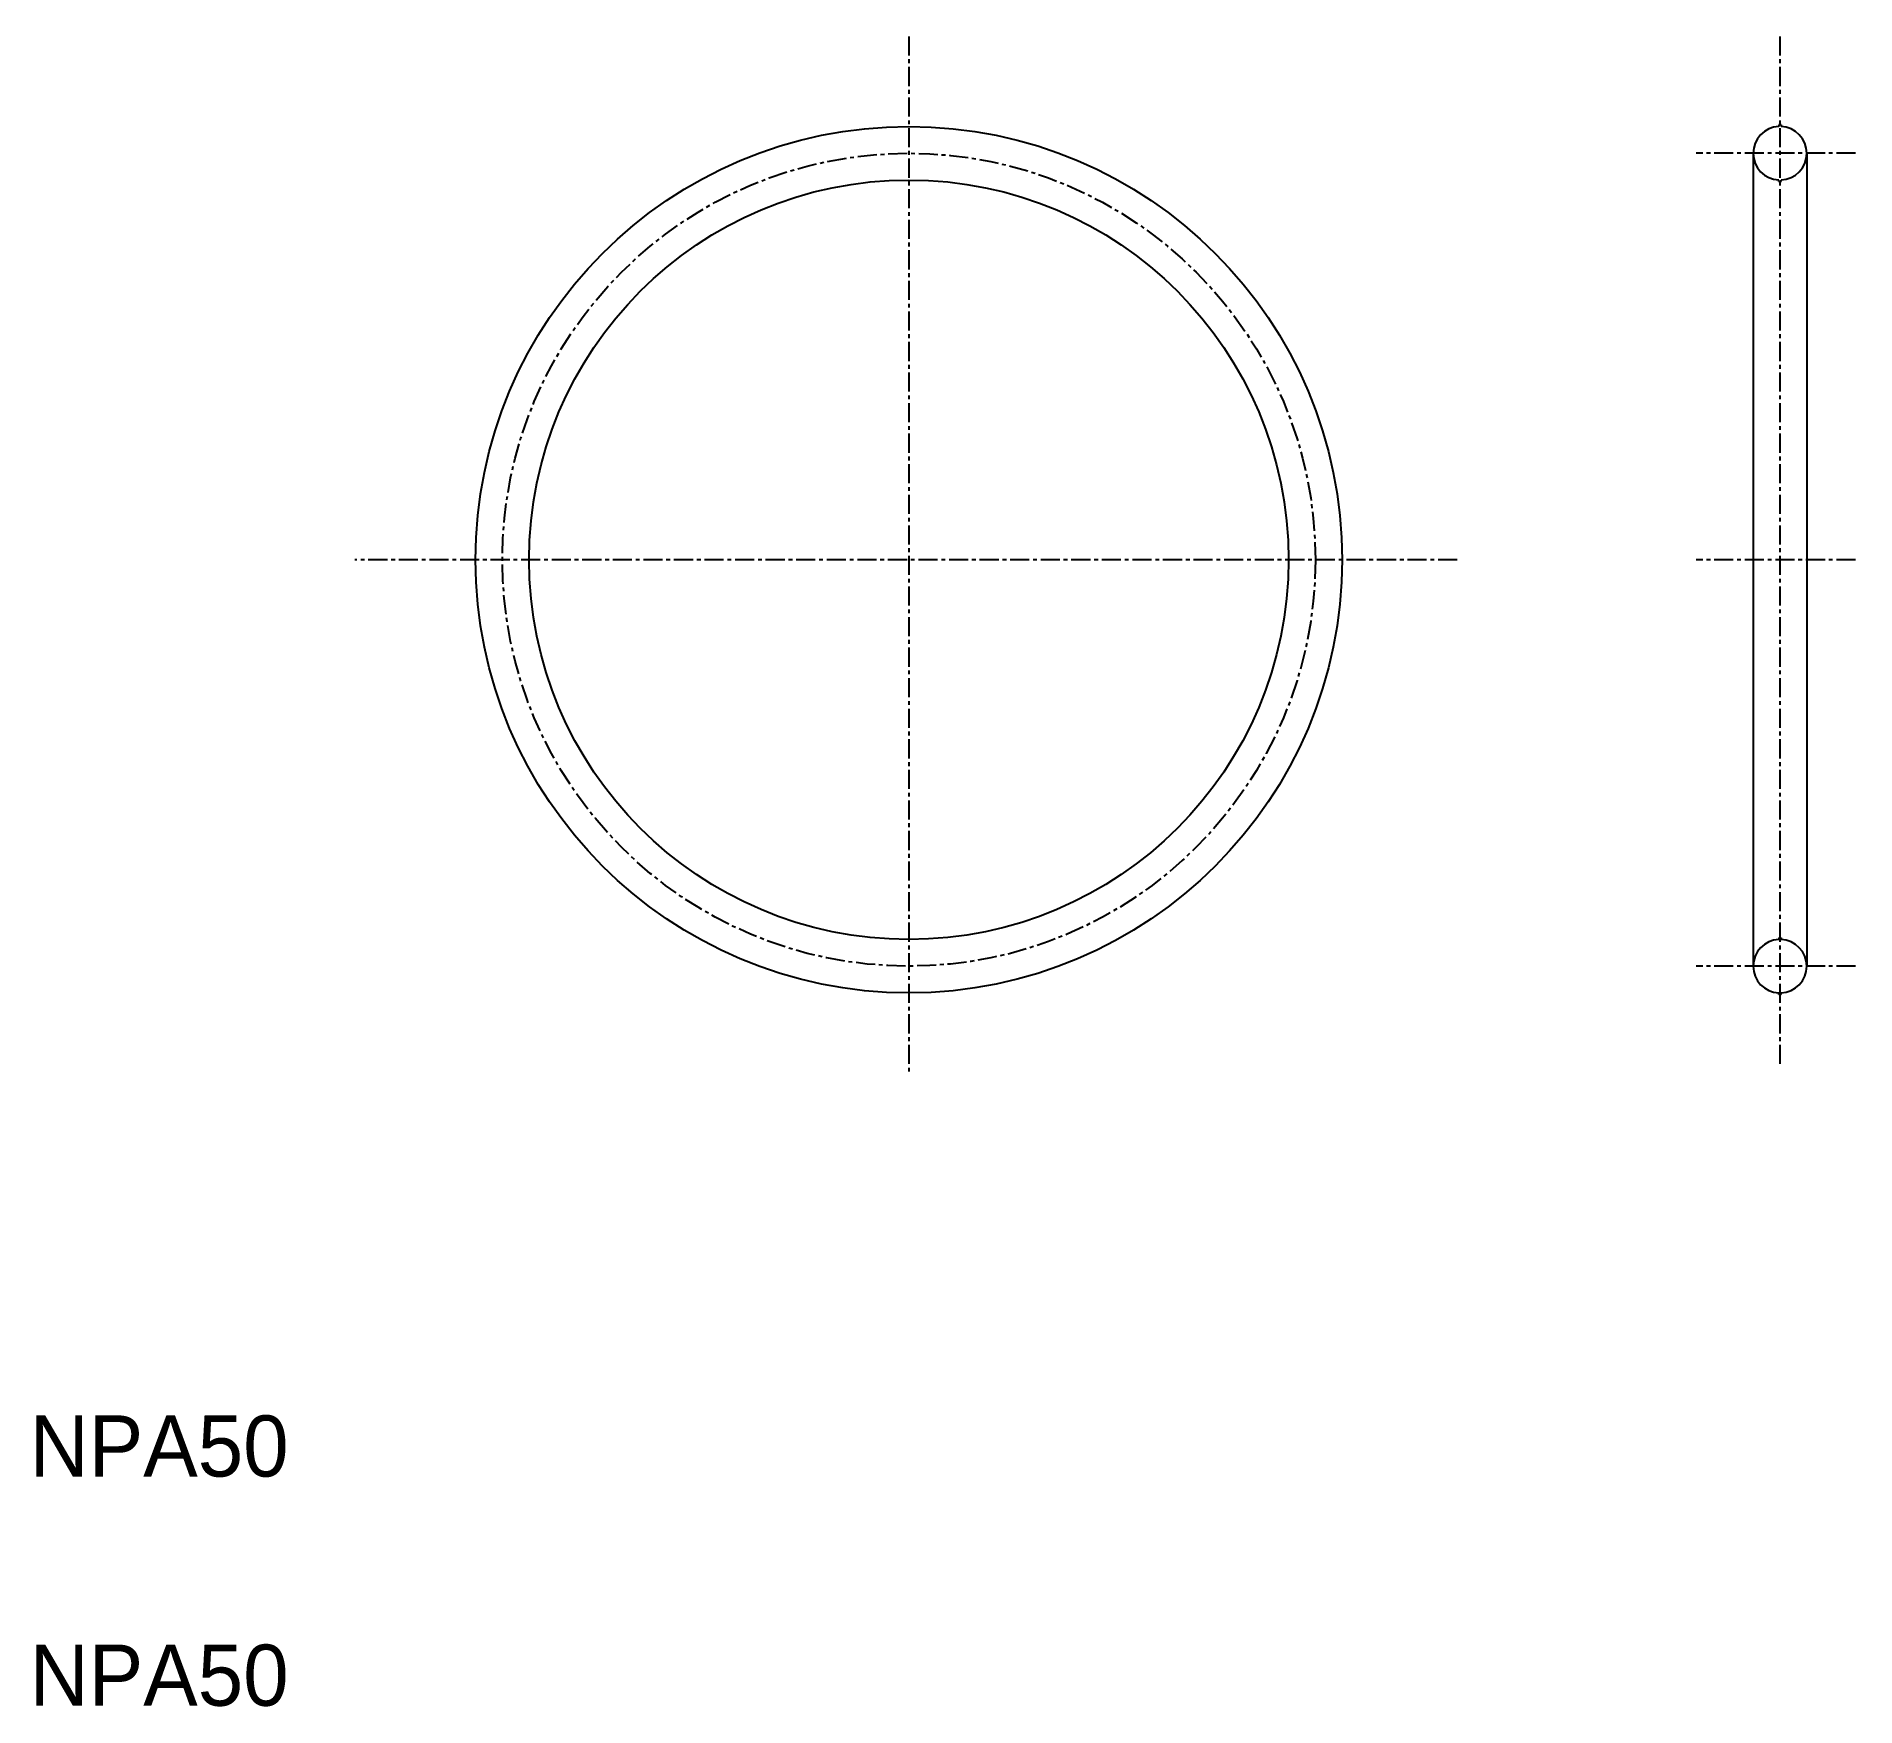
# Model space of a CAD drawing. Extents: x 112 to 232, y 153 to 262.
import ezdxf

# ---------------------------------------------------------------- set-up
doc = ezdxf.new("R2010")
doc.units = 0
doc.linetypes.add('CENTER', pattern=[2, 1.25, -0.25, 0.25, -0.25])
doc.layers.get('0').update_dxf_attribs({"linetype": 'CONTINUOUS'})
doc.layers.add('CENTER', color=1, linetype='CENTER')

msp = doc.modelspace()

# ---------------------------------------------------------------- linework, layer by layer
at = {"color": 7, "linetype": 'CONTINUOUS'}
for p, q in [((226.48, 256.31), (226.48, 256.21)), ((226.63, 256.31), (226.48, 256.31)), ((226.63, 256.31), (226.63, 256.21)), ((224.8, 254.46), (224.8, 201.26)), ((228.3, 254.46), (228.3, 201.26)), ((226.48, 252.61), (226.48, 252.71)), ((226.48, 252.61), (226.63, 252.61)), ((226.63, 252.61), (226.63, 252.71)), ((228.3, 240.66), (228.3, 240.66)), ((226.48, 203.11), (226.48, 203.01)), ((226.48, 203.11), (226.63, 203.11)), ((226.63, 203.11), (226.63, 203.01)), ((226.48, 199.41), (226.48, 199.51)), ((226.63, 199.41), (226.48, 199.41)), ((226.63, 199.41), (226.63, 199.51))]:
    msp.add_line(p, q, dxfattribs=at)
msp.add_line((228.3, 227.86), (228.3, 227.86))
for radius in [28.35, 24.85]:
    msp.add_circle((169.55, 227.86), radius, dxfattribs=at)
for centre, start, end in [((226.55, 254.46), 92.4563, 267.5418), ((226.55, 254.46), 272.4582, 87.5437), ((226.55, 201.26), 92.4582, 267.5437), ((226.55, 201.26), 272.4563, 87.5418)]:
    msp.add_arc(centre, 1.75, start, end, dxfattribs=at)
at = {"layer": 'CENTER', "color": 1, "linetype": 'CENTER'}
for p, q in [((169.55, 262.11), (169.55, 194.2)), ((226.55, 262.11), (226.55, 194.86)), ((231.5, 254.46), (221.06, 254.46)), ((205.43, 227.86), (133.29, 227.86)), ((231.5, 227.86), (221.06, 227.86)), ((231.5, 201.26), (221.06, 201.26))]:
    msp.add_line(p, q, dxfattribs=at)
msp.add_circle((169.55, 227.86), 26.6, dxfattribs=at)

# ---------------------------------------------------------------- texts
at = {"color": 7, "linetype": 'CONTINUOUS'}
for p in [(112.02, 167.86), (112.02, 152.86)]:
    msp.add_text('NPA50', height=4, dxfattribs=at).set_placement(p)

doc.saveas('drawing.dxf')
